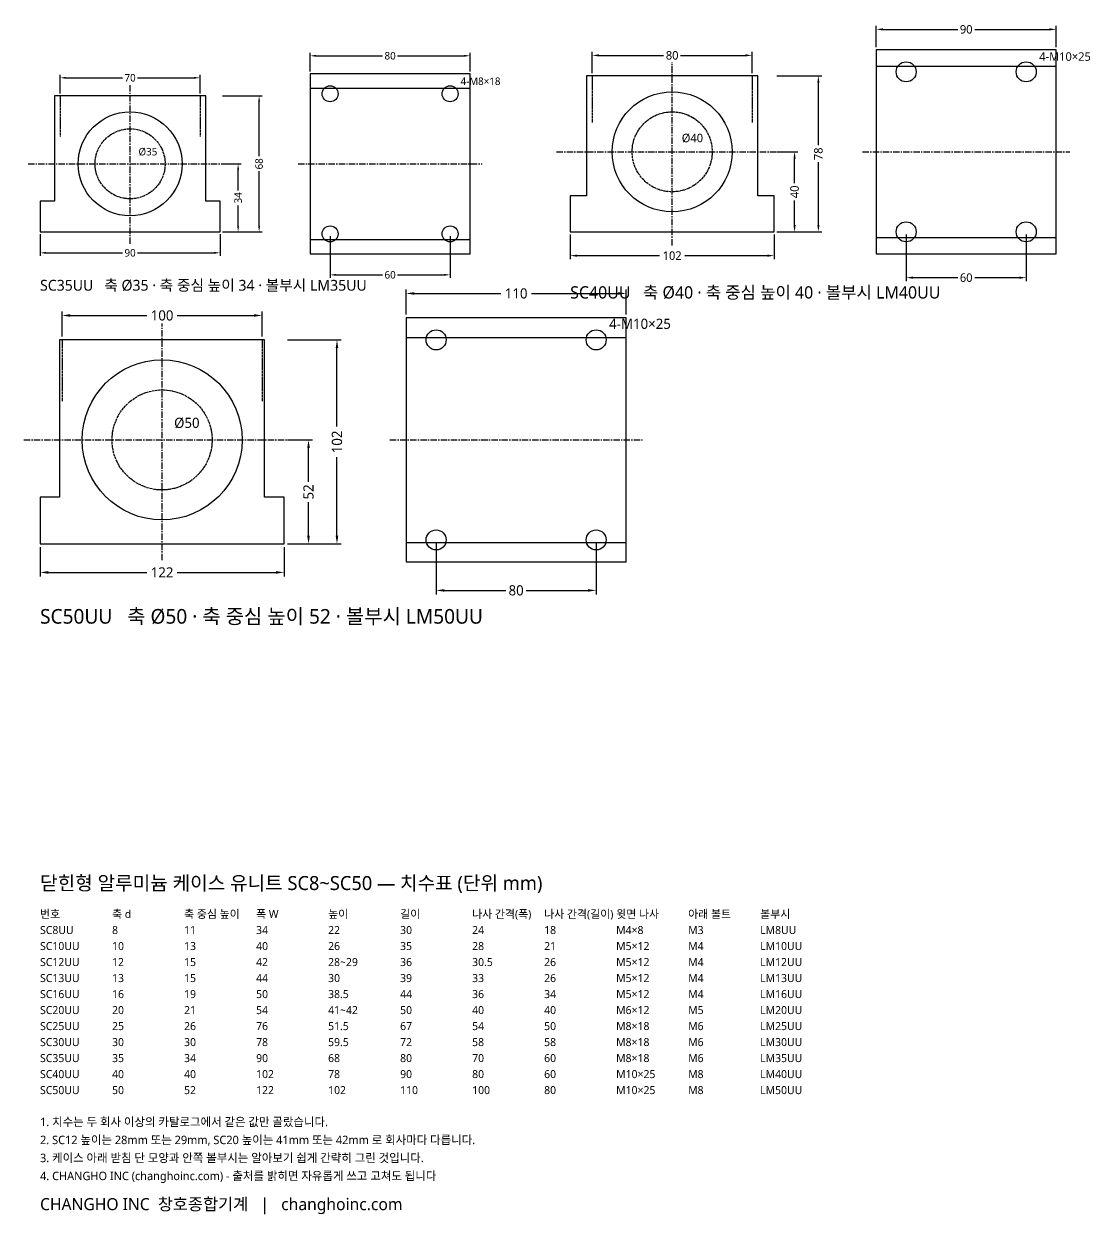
# Model space of a CAD drawing. Header units: millimetres. Extents: x -8 to 525, y -938 to 41.
# Drawn here: x -8 to 525, y -938 to -343 of the extents above; entities that cross this region are included whole.
import ezdxf

# ---------------------------------------------------------------- set-up
doc = ezdxf.new("R2010")
doc.units = ezdxf.units.MM
doc.linetypes.add('CENTER', pattern=[5.08, 3.175, -0.635, 0.635, -0.635])
doc.linetypes.add('DASHED', pattern=[1.524, 1.27, -0.254])
for name, color, linetype in [('문자', 7, 'CONTINUOUS'), ('숨은선', 3, 'DASHED'), ('외형선', 7, 'CONTINUOUS'), ('중심선', 1, 'CENTER'), ('치수', 4, 'CONTINUOUS')]:
    doc.layers.add(name, color=color, linetype=linetype)
doc.styles.add('CH_KOR', font='malgun.ttf')
doc.dimstyles.new('CH_DIM', dxfattribs={"dimtxt": 2.5, "dimasz": 2, "dimexe": 1, "dimexo": 0.8, "dimgap": 0.8, "dimtad": 1, "dimdec": 1, "dimdsep": 46, "dimtxsty": 'CH_KOR', "dimcen": 2.5, "dimclrd": 4, "dimclre": 4, "dimclrt": 4, "dimazin": 3, "dimtfac": 1, "dimtmove": 0, "dimatfit": 3})

# ---------------------------------------------------------------- blocks, each defined once
blk = doc.blocks.new('_CLOSEDFILLED')
at = {"color": 0, "linetype": 'BYBLOCK'}
blk.add_solid([(-1, 0.16), (0, 0), (-1, -0.16)], dxfattribs=at)
blk = doc.blocks.new('*D49')
at = {"color": 4}
for p, q in [((-45, -1.2), (-45, -12)), ((45, -1.2), (45, -12)), ((-42, -10.5), (-3.75, -10.5)), ((3.75, -10.5), (42, -10.5))]:
    blk.add_line(p, q, dxfattribs=at)
at = {"layer": 'Defpoints'}
for p in [(-45, 0), (45, 0), (-45, -10.5)]:
    blk.add_point(p, dxfattribs=at)
at = {"layer": '치수', "color": 4, "xscale": 3, "yscale": 3, "rotation": 180}
blk.add_blockref('_CLOSEDFILLED', (-45, -10.5), dxfattribs=at)
at = {"layer": '치수', "color": 4, "xscale": 3, "yscale": 3}
blk.add_blockref('_CLOSEDFILLED', (45, -10.5), dxfattribs=at)
at = {"layer": '치수', "color": 4, "insert": (0, -10.5), "char_height": 3.75, "attachment_point": 5, "style": 'CH_KOR'}
blk.add_mtext('90', dxfattribs=at)
blk = doc.blocks.new('*D50')
at = {"color": 4}
for p, q in [((-35, 69.2), (-35, 78.5)), ((35, 69.2), (35, 78.5)), ((-32, 77), (-3.75, 77)), ((3.75, 77), (32, 77))]:
    blk.add_line(p, q, dxfattribs=at)
at = {"layer": 'Defpoints'}
for p in [(-35, 77), (-35, 68), (35, 68)]:
    blk.add_point(p, dxfattribs=at)
at = {"layer": '치수', "color": 4, "xscale": 3, "yscale": 3, "rotation": 180}
blk.add_blockref('_CLOSEDFILLED', (-35, 77), dxfattribs=at)
at = {"layer": '치수', "color": 4, "xscale": 3, "yscale": 3}
blk.add_blockref('_CLOSEDFILLED', (35, 77), dxfattribs=at)
at = {"layer": '치수', "color": 4, "insert": (0, 77), "char_height": 3.75, "attachment_point": 5, "style": 'CH_KOR'}
blk.add_mtext('70', dxfattribs=at)
blk = doc.blocks.new('*D51')
at = {"color": 4}
for p, q in [((46.2, 68), (66, 68)), ((64.5, 37.75), (64.5, 65)), ((64.5, 3), (64.5, 30.25)), ((46.2, 0), (66, 0))]:
    blk.add_line(p, q, dxfattribs=at)
at = {"layer": 'Defpoints'}
for p in [(45, 68), (45, 0), (64.5, 0)]:
    blk.add_point(p, dxfattribs=at)
at = {"layer": '치수', "color": 4, "xscale": 3, "yscale": 3}
for p, rotation in [((64.5, 68), 90), ((64.5, 0), 270)]:
    blk.add_blockref('_CLOSEDFILLED', p, dxfattribs=dict(at, rotation=rotation))
at = {"layer": '치수', "color": 4, "insert": (64.5, 34), "char_height": 3.75, "attachment_point": 5, "rotation": 90, "style": 'CH_KOR'}
blk.add_mtext('68', dxfattribs=at)
blk = doc.blocks.new('*D52')
at = {"color": 4}
for p, q in [((46.2, 34), (55.5, 34)), ((54, 20.75), (54, 31)), ((54, 3), (54, 13.25)), ((46.2, 0), (55.5, 0))]:
    blk.add_line(p, q, dxfattribs=at)
at = {"layer": 'Defpoints'}
for p in [(45, 34), (45, 0), (54, 0)]:
    blk.add_point(p, dxfattribs=at)
at = {"layer": '치수', "color": 4, "xscale": 3, "yscale": 3}
for p, rotation in [((54, 34), 90), ((54, 0), 270)]:
    blk.add_blockref('_CLOSEDFILLED', p, dxfattribs=dict(at, rotation=rotation))
at = {"layer": '치수', "color": 4, "insert": (54, 17), "char_height": 3.75, "attachment_point": 5, "rotation": 90, "style": 'CH_KOR'}
blk.add_mtext('34', dxfattribs=at)
blk = doc.blocks.new('*D53')
at = {"color": 4}
for p, q in [((90, 80.2), (90, 89.5)), ((170, 80.2), (170, 89.5)), ((93, 88), (126.25, 88)), ((133.75, 88), (167, 88))]:
    blk.add_line(p, q, dxfattribs=at)
at = {"layer": 'Defpoints'}
for p in [(90, 88), (90, 79), (170, 79)]:
    blk.add_point(p, dxfattribs=at)
at = {"layer": '치수', "color": 4, "xscale": 3, "yscale": 3, "rotation": 180}
blk.add_blockref('_CLOSEDFILLED', (90, 88), dxfattribs=at)
at = {"layer": '치수', "color": 4, "xscale": 3, "yscale": 3}
blk.add_blockref('_CLOSEDFILLED', (170, 88), dxfattribs=at)
at = {"layer": '치수', "color": 4, "insert": (130, 88), "char_height": 3.75, "attachment_point": 5, "style": 'CH_KOR'}
blk.add_mtext('80', dxfattribs=at)
blk = doc.blocks.new('*D54')
at = {"color": 4}
for p, q in [((100, -2.2), (100, -23)), ((160, -2.2), (160, -23)), ((103, -21.5), (126.25, -21.5)), ((133.75, -21.5), (157, -21.5))]:
    blk.add_line(p, q, dxfattribs=at)
at = {"layer": 'Defpoints'}
for p in [(100, -1), (160, -1), (100, -21.5)]:
    blk.add_point(p, dxfattribs=at)
at = {"layer": '치수', "color": 4, "xscale": 3, "yscale": 3, "rotation": 180}
blk.add_blockref('_CLOSEDFILLED', (100, -21.5), dxfattribs=at)
at = {"layer": '치수', "color": 4, "xscale": 3, "yscale": 3}
blk.add_blockref('_CLOSEDFILLED', (160, -21.5), dxfattribs=at)
at = {"layer": '치수', "color": 4, "insert": (130, -21.5), "char_height": 3.75, "attachment_point": 5, "style": 'CH_KOR'}
blk.add_mtext('60', dxfattribs=at)
blk = doc.blocks.new('*D55')
at = {"color": 4}
for p, q in [((-51, -1.36), (-51, -13.6)), ((51, -1.36), (51, -13.6)), ((-47.6, -11.9), (-6.375, -11.9)), ((6.375, -11.9), (47.6, -11.9))]:
    blk.add_line(p, q, dxfattribs=at)
at = {"layer": 'Defpoints'}
for p in [(-51, 0), (51, 0), (-51, -11.9)]:
    blk.add_point(p, dxfattribs=at)
at = {"layer": '치수', "color": 4, "xscale": 3.4, "yscale": 3.4, "rotation": 180}
blk.add_blockref('_CLOSEDFILLED', (-51, -11.9), dxfattribs=at)
at = {"layer": '치수', "color": 4, "xscale": 3.4, "yscale": 3.4}
blk.add_blockref('_CLOSEDFILLED', (51, -11.9), dxfattribs=at)
at = {"layer": '치수', "color": 4, "insert": (0, -11.9), "char_height": 4.25, "attachment_point": 5, "style": 'CH_KOR'}
blk.add_mtext('102', dxfattribs=at)
blk = doc.blocks.new('*D56')
at = {"color": 4}
for p, q in [((-40, 79.36), (-40, 89.9)), ((40, 79.36), (40, 89.9)), ((-36.6, 88.2), (-4.25, 88.2)), ((4.25, 88.2), (36.6, 88.2))]:
    blk.add_line(p, q, dxfattribs=at)
at = {"layer": 'Defpoints'}
for p in [(-40, 88.2), (-40, 78), (40, 78)]:
    blk.add_point(p, dxfattribs=at)
at = {"layer": '치수', "color": 4, "xscale": 3.4, "yscale": 3.4, "rotation": 180}
blk.add_blockref('_CLOSEDFILLED', (-40, 88.2), dxfattribs=at)
at = {"layer": '치수', "color": 4, "xscale": 3.4, "yscale": 3.4}
blk.add_blockref('_CLOSEDFILLED', (40, 88.2), dxfattribs=at)
at = {"layer": '치수', "color": 4, "insert": (0, 88.2), "char_height": 4.25, "attachment_point": 5, "style": 'CH_KOR'}
blk.add_mtext('80', dxfattribs=at)
blk = doc.blocks.new('*D57')
at = {"color": 4}
for p, q in [((52.36, 78), (74.8, 78)), ((73.1, 43.25), (73.1, 74.6)), ((73.1, 3.4), (73.1, 34.75)), ((52.36, 0), (74.8, 0))]:
    blk.add_line(p, q, dxfattribs=at)
at = {"layer": 'Defpoints'}
for p in [(51, 78), (51, 0), (73.1, 0)]:
    blk.add_point(p, dxfattribs=at)
at = {"layer": '치수', "color": 4, "xscale": 3.4, "yscale": 3.4}
for p, rotation in [((73.1, 78), 90), ((73.1, 0), 270)]:
    blk.add_blockref('_CLOSEDFILLED', p, dxfattribs=dict(at, rotation=rotation))
at = {"layer": '치수', "color": 4, "insert": (73.1, 39), "char_height": 4.25, "attachment_point": 5, "rotation": 90, "style": 'CH_KOR'}
blk.add_mtext('78', dxfattribs=at)
blk = doc.blocks.new('*D58')
at = {"color": 4}
for p, q in [((52.36, 40), (62.9, 40)), ((61.2, 24.25), (61.2, 36.6)), ((61.2, 3.4), (61.2, 15.75)), ((52.36, 0), (62.9, 0))]:
    blk.add_line(p, q, dxfattribs=at)
at = {"layer": 'Defpoints'}
for p in [(51, 40), (51, 0), (61.2, 0)]:
    blk.add_point(p, dxfattribs=at)
at = {"layer": '치수', "color": 4, "xscale": 3.4, "yscale": 3.4}
for p, rotation in [((61.2, 40), 90), ((61.2, 0), 270)]:
    blk.add_blockref('_CLOSEDFILLED', p, dxfattribs=dict(at, rotation=rotation))
at = {"layer": '치수', "color": 4, "insert": (61.2, 20), "char_height": 4.25, "attachment_point": 5, "rotation": 90, "style": 'CH_KOR'}
blk.add_mtext('40', dxfattribs=at)
blk = doc.blocks.new('*D59')
at = {"color": 4}
for p, q in [((102, 92.36), (102, 102.9)), ((105.4, 101.2), (142.75, 101.2)), ((151.25, 101.2), (188.6, 101.2)), ((192, 92.36), (192, 102.9))]:
    blk.add_line(p, q, dxfattribs=at)
at = {"layer": 'Defpoints'}
for p in [(102, 101.2), (102, 91), (192, 91)]:
    blk.add_point(p, dxfattribs=at)
at = {"layer": '치수', "color": 4, "xscale": 3.4, "yscale": 3.4, "rotation": 180}
blk.add_blockref('_CLOSEDFILLED', (102, 101.2), dxfattribs=at)
at = {"layer": '치수', "color": 4, "xscale": 3.4, "yscale": 3.4}
blk.add_blockref('_CLOSEDFILLED', (192, 101.2), dxfattribs=at)
at = {"layer": '치수', "color": 4, "insert": (147, 101.2), "char_height": 4.25, "attachment_point": 5, "style": 'CH_KOR'}
blk.add_mtext('90', dxfattribs=at)
blk = doc.blocks.new('*D60')
at = {"color": 4}
for p, q in [((117, -1.36), (117, -24.6)), ((177, -1.36), (177, -24.6)), ((120.4, -22.9), (142.75, -22.9)), ((151.25, -22.9), (173.6, -22.9))]:
    blk.add_line(p, q, dxfattribs=at)
at = {"layer": 'Defpoints'}
for p in [(117, 0), (177, 0), (117, -22.9)]:
    blk.add_point(p, dxfattribs=at)
at = {"layer": '치수', "color": 4, "xscale": 3.4, "yscale": 3.4, "rotation": 180}
blk.add_blockref('_CLOSEDFILLED', (117, -22.9), dxfattribs=at)
at = {"layer": '치수', "color": 4, "xscale": 3.4, "yscale": 3.4}
blk.add_blockref('_CLOSEDFILLED', (177, -22.9), dxfattribs=at)
at = {"layer": '치수', "color": 4, "insert": (147, -22.9), "char_height": 4.25, "attachment_point": 5, "style": 'CH_KOR'}
blk.add_mtext('60', dxfattribs=at)
blk = doc.blocks.new('*D61')
at = {"color": 4}
for p, q in [((-61, -1.63), (-61, -16.27)), ((61, -1.63), (61, -16.27)), ((-56.93, -14.23), (-7.62, -14.23)), ((7.62, -14.23), (56.93, -14.23))]:
    blk.add_line(p, q, dxfattribs=at)
at = {"layer": 'Defpoints'}
for p in [(-61, 0), (61, 0), (-61, -14.23)]:
    blk.add_point(p, dxfattribs=at)
at = {"layer": '치수', "color": 4, "xscale": 4.066666666666666, "yscale": 4.066666666666666, "rotation": 180}
blk.add_blockref('_CLOSEDFILLED', (-61, -14.23), dxfattribs=at)
at = {"layer": '치수', "color": 4, "xscale": 4.066666666666666, "yscale": 4.066666666666666}
blk.add_blockref('_CLOSEDFILLED', (61, -14.23), dxfattribs=at)
at = {"layer": '치수', "color": 4, "insert": (0, -14.23), "char_height": 5.083, "attachment_point": 5, "style": 'CH_KOR'}
blk.add_mtext('122', dxfattribs=at)
blk = doc.blocks.new('*D62')
at = {"color": 4}
for p, q in [((-50, 103.63), (-50, 116.23)), ((-45.93, 114.2), (-7.63, 114.2)), ((7.62, 114.2), (45.93, 114.2)), ((50, 103.63), (50, 116.23))]:
    blk.add_line(p, q, dxfattribs=at)
at = {"layer": 'Defpoints'}
for p in [(-50, 114.2), (-50, 102), (50, 102)]:
    blk.add_point(p, dxfattribs=at)
at = {"layer": '치수', "color": 4, "xscale": 4.066666666666666, "yscale": 4.066666666666666, "rotation": 180}
blk.add_blockref('_CLOSEDFILLED', (-50, 114.2), dxfattribs=at)
at = {"layer": '치수', "color": 4, "xscale": 4.066666666666666, "yscale": 4.066666666666666}
blk.add_blockref('_CLOSEDFILLED', (50, 114.2), dxfattribs=at)
at = {"layer": '치수', "color": 4, "insert": (0, 114.2), "char_height": 5.083, "attachment_point": 5, "style": 'CH_KOR'}
blk.add_mtext('100', dxfattribs=at)
blk = doc.blocks.new('*D63')
at = {"color": 4}
for p, q in [((62.63, 102), (89.47, 102)), ((87.43, 58.63), (87.43, 97.93)), ((87.43, 4.07), (87.43, 43.38)), ((62.63, 0), (89.47, 0))]:
    blk.add_line(p, q, dxfattribs=at)
at = {"layer": 'Defpoints'}
for p in [(61, 102), (61, 0), (87.43, 0)]:
    blk.add_point(p, dxfattribs=at)
at = {"layer": '치수', "color": 4, "xscale": 4.066666666666666, "yscale": 4.066666666666666}
for p, rotation in [((87.43, 102), 90), ((87.43, 0), 270)]:
    blk.add_blockref('_CLOSEDFILLED', p, dxfattribs=dict(at, rotation=rotation))
at = {"layer": '치수', "color": 4, "insert": (87.43, 51), "char_height": 5.083, "attachment_point": 5, "rotation": 90, "style": 'CH_KOR'}
blk.add_mtext('102', dxfattribs=at)
blk = doc.blocks.new('*D64')
at = {"color": 4}
for p, q in [((62.63, 52), (75.23, 52)), ((73.2, 31.08), (73.2, 47.93)), ((73.2, 4.07), (73.2, 20.92)), ((62.63, 0), (75.23, 0))]:
    blk.add_line(p, q, dxfattribs=at)
at = {"layer": 'Defpoints'}
for p in [(61, 52), (61, 0), (73.2, 0)]:
    blk.add_point(p, dxfattribs=at)
at = {"layer": '치수', "color": 4, "xscale": 4.066666666666666, "yscale": 4.066666666666666}
for p, rotation in [((73.2, 52), 90), ((73.2, 0), 270)]:
    blk.add_blockref('_CLOSEDFILLED', p, dxfattribs=dict(at, rotation=rotation))
at = {"layer": '치수', "color": 4, "insert": (73.2, 26), "char_height": 5.083, "attachment_point": 5, "rotation": 90, "style": 'CH_KOR'}
blk.add_mtext('52', dxfattribs=at)
blk = doc.blocks.new('*D65')
at = {"color": 4}
for p, q in [((122, 114.63), (122, 127.23)), ((126.07, 125.2), (169.38, 125.2)), ((184.62, 125.2), (227.93, 125.2)), ((232, 114.63), (232, 127.23))]:
    blk.add_line(p, q, dxfattribs=at)
at = {"layer": 'Defpoints'}
for p in [(122, 125.2), (122, 113), (232, 113)]:
    blk.add_point(p, dxfattribs=at)
at = {"layer": '치수', "color": 4, "xscale": 4.066666666666666, "yscale": 4.066666666666666, "rotation": 180}
blk.add_blockref('_CLOSEDFILLED', (122, 125.2), dxfattribs=at)
at = {"layer": '치수', "color": 4, "xscale": 4.066666666666666, "yscale": 4.066666666666666}
blk.add_blockref('_CLOSEDFILLED', (232, 125.2), dxfattribs=at)
at = {"layer": '치수', "color": 4, "insert": (177, 125.2), "char_height": 5.083, "attachment_point": 5, "style": 'CH_KOR'}
blk.add_mtext('110', dxfattribs=at)
blk = doc.blocks.new('*D66')
at = {"color": 4}
for p, q in [((137, 0.37), (137, -25.27)), ((217, 0.37), (217, -25.27)), ((141.07, -23.23), (171.92, -23.23)), ((182.08, -23.23), (212.93, -23.23))]:
    blk.add_line(p, q, dxfattribs=at)
at = {"layer": 'Defpoints'}
for p in [(137, 2), (217, 2), (137, -23.23)]:
    blk.add_point(p, dxfattribs=at)
at = {"layer": '치수', "color": 4, "xscale": 4.066666666666666, "yscale": 4.066666666666666, "rotation": 180}
blk.add_blockref('_CLOSEDFILLED', (137, -23.23), dxfattribs=at)
at = {"layer": '치수', "color": 4, "xscale": 4.066666666666666, "yscale": 4.066666666666666}
blk.add_blockref('_CLOSEDFILLED', (217, -23.23), dxfattribs=at)
at = {"layer": '치수', "color": 4, "insert": (177, -23.23), "char_height": 5.083, "attachment_point": 5, "style": 'CH_KOR'}
blk.add_mtext('80', dxfattribs=at)
blk = doc.blocks.new('LIN_SC35')
at = {"layer": '숨은선'}
for p, q in [((-35, 68), (-35, 47.6)), ((35, 68), (35, 47.6))]:
    blk.add_line(p, q, dxfattribs=at)
blk.add_circle((0, 34), 17.5, dxfattribs=at)
at = {"layer": '외형선'}
for p, q in [((90, 71.8), (170, 71.8)), ((90, -3.8), (170, -3.8))]:
    blk.add_line(p, q, dxfattribs=at)
for points in [[(90, -11), (170, -11), (170, 79), (90, 79)], [(-45, 0), (45, 0), (45, 15.3), (37.8, 15.3), (37.8, 68), (-37.8, 68), (-37.8, 15.3), (-45, 15.3)]]:
    blk.add_lwpolyline(points, close=True, dxfattribs=at)
for centre, radius in [((100, 69), 4), ((160, 69), 4), ((0, 34), 26), ((100, -1), 4), ((160, -1), 4)]:
    blk.add_circle(centre, radius, dxfattribs=at)
at = {"layer": '중심선'}
for p, q in [((0, -6), (0, 74)), ((-51, 34), (51, 34)), ((84, 34), (176, 34))]:
    blk.add_line(p, q, dxfattribs=at)
at = {"layer": '문자', "style": 'CH_KOR'}
for s, height, p in [('4-M8×18', 3.75, (165.2, 73.4)), ('Ø35', 3.75, (4.2, 38.2)), ('SC35UU   축 Ø35 · 축 중심 높이 34 · 볼부시 LM35UU', 5.4, (-45, -29.4))]:
    blk.add_text(s, height=height, dxfattribs=at).set_placement(p)
at = {"layer": '치수'}
for base, p1, p2, picture, middle in [((90, 88), (90, 79), (170, 79), '*D53', (130, 88)), ((-35, 77), (-35, 68), (35, 68), '*D50', (0, 77)), ((-45, -10.5), (-45, 0), (45, 0), '*D49', (0, -10.5)), ((100, -21.5), (100, -1), (160, -1), '*D54', (130, -21.5))]:
    dim = blk.add_linear_dim(base=base, p1=p1, p2=p2, dimstyle='CH_DIM', override={"dimscale": 1.5}, dxfattribs=at)
    dim.commit()
    dim.dimension.update_dxf_attribs({"geometry": picture, "text_midpoint": middle})
dim = blk.add_linear_dim(base=(64.5, 0), p1=(45, 0), p2=(45, 68), angle=90, text='68', dimstyle='CH_DIM', override={"dimscale": 1.5}, dxfattribs=at)
dim.commit()
dim.dimension.update_dxf_attribs({"geometry": '*D51', "text_midpoint": (64.5, 34)})
dim = blk.add_linear_dim(base=(54, 0), p1=(45, 0), p2=(45, 34), angle=90, dimstyle='CH_DIM', override={"dimscale": 1.5}, dxfattribs=at)
dim.commit()
dim.dimension.update_dxf_attribs({"geometry": '*D52', "text_midpoint": (54, 17)})
blk = doc.blocks.new('LIN_SC40')
at = {"layer": '숨은선'}
for p, q in [((-40, 78), (-40, 54.6)), ((40, 78), (40, 54.6))]:
    blk.add_line(p, q, dxfattribs=at)
blk.add_circle((0, 40), 20, dxfattribs=at)
at = {"layer": '외형선'}
for p, q in [((102, 82.84), (192, 82.84)), ((102, -2.84), (192, -2.84))]:
    blk.add_line(p, q, dxfattribs=at)
for points in [[(102, -11), (192, -11), (192, 91), (102, 91)], [(-51, 0), (51, 0), (51, 18), (42.84, 18), (42.84, 78), (-42.84, 78), (-42.84, 18), (-51, 18)]]:
    blk.add_lwpolyline(points, close=True, dxfattribs=at)
for centre, radius in [((117, 80), 5), ((177, 80), 5), ((0, 40), 30), ((117, 0), 5), ((177, 0), 5)]:
    blk.add_circle(centre, radius, dxfattribs=at)
at = {"layer": '중심선'}
for p, q in [((0, -6.8), (0, 84.8)), ((-57.8, 40), (57.8, 40)), ((95.2, 40), (198.8, 40))]:
    blk.add_line(p, q, dxfattribs=at)
at = {"layer": '문자', "style": 'CH_KOR'}
for s, height, p in [('4-M10×25', 4.25, (183.5, 85.5)), ('Ø40', 4.25, (4.8, 44.8)), ('SC40UU   축 Ø40 · 축 중심 높이 40 · 볼부시 LM40UU', 6.12, (-51, -33.32))]:
    blk.add_text(s, height=height, dxfattribs=at).set_placement(p)
at = {"layer": '치수'}
for base, p1, p2, picture, middle in [((102, 101.2), (102, 91), (192, 91), '*D59', (147, 101.2)), ((-40, 88.2), (-40, 78), (40, 78), '*D56', (0, 88.2)), ((-51, -11.9), (-51, 0), (51, 0), '*D55', (0, -11.9)), ((117, -22.9), (117, 0), (177, 0), '*D60', (147, -22.9))]:
    dim = blk.add_linear_dim(base=base, p1=p1, p2=p2, dimstyle='CH_DIM', override={"dimscale": 1.7}, dxfattribs=at)
    dim.commit()
    dim.dimension.update_dxf_attribs({"geometry": picture, "text_midpoint": middle})
dim = blk.add_linear_dim(base=(73.1, 0), p1=(51, 0), p2=(51, 78), angle=90, text='78', dimstyle='CH_DIM', override={"dimscale": 1.7}, dxfattribs=at)
dim.commit()
dim.dimension.update_dxf_attribs({"geometry": '*D57', "text_midpoint": (73.1, 39)})
dim = blk.add_linear_dim(base=(61.2, 0), p1=(51, 0), p2=(51, 40), angle=90, dimstyle='CH_DIM', override={"dimscale": 1.7}, dxfattribs=at)
dim.commit()
dim.dimension.update_dxf_attribs({"geometry": '*D58', "text_midpoint": (61.2, 20)})
blk = doc.blocks.new('LIN_SC50')
at = {"layer": '숨은선'}
for p, q in [((-50, 102), (-50, 71.4)), ((50, 102), (50, 71.4))]:
    blk.add_line(p, q, dxfattribs=at)
blk.add_circle((0, 52), 25, dxfattribs=at)
at = {"layer": '외형선'}
for p, q in [((122, 103.24), (232, 103.24)), ((122, 0.76), (232, 0.76))]:
    blk.add_line(p, q, dxfattribs=at)
for points in [[(122, -9), (232, -9), (232, 113), (122, 113)], [(-61, 0), (61, 0), (61, 23.4), (51.24, 23.4), (51.24, 102), (-51.24, 102), (-51.24, 23.4), (-61, 23.4)]]:
    blk.add_lwpolyline(points, close=True, dxfattribs=at)
for centre, radius in [((137, 102), 5), ((217, 102), 5), ((0, 52), 40), ((137, 2), 5), ((217, 2), 5)]:
    blk.add_circle(centre, radius, dxfattribs=at)
at = {"layer": '중심선'}
for p, q in [((0, -8.13), (0, 110.13)), ((-69.13, 52), (69.13, 52)), ((113.87, 52), (240.13, 52))]:
    blk.add_line(p, q, dxfattribs=at)
at = {"layer": '문자', "style": 'CH_KOR'}
for s, height, p in [('4-M10×25', 5.083, (223.5, 107.5)), ('Ø50', 5.083, (6, 58)), ('SC50UU   축 Ø50 · 축 중심 높이 52 · 볼부시 LM50UU', 7.32, (-61, -39.85))]:
    blk.add_text(s, height=height, dxfattribs=at).set_placement(p)
at = {"layer": '치수'}
for base, p1, p2, picture, middle in [((122, 125.2), (122, 113), (232, 113), '*D65', (177, 125.2)), ((-50, 114.2), (-50, 102), (50, 102), '*D62', (0, 114.2)), ((-61, -14.23), (-61, 0), (61, 0), '*D61', (0, -14.23)), ((137, -23.23), (137, 2), (217, 2), '*D66', (177, -23.23))]:
    dim = blk.add_linear_dim(base=base, p1=p1, p2=p2, dimstyle='CH_DIM', override={"dimscale": 2.033333}, dxfattribs=at)
    dim.commit()
    dim.dimension.update_dxf_attribs({"geometry": picture, "text_midpoint": middle})
dim = blk.add_linear_dim(base=(87.43, 0), p1=(61, 0), p2=(61, 102), angle=90, text='102', dimstyle='CH_DIM', override={"dimscale": 2.033333}, dxfattribs=at)
dim.commit()
dim.dimension.update_dxf_attribs({"geometry": '*D63', "text_midpoint": (87.43, 51)})
dim = blk.add_linear_dim(base=(73.2, 0), p1=(61, 0), p2=(61, 52), angle=90, dimstyle='CH_DIM', override={"dimscale": 2.033333}, dxfattribs=at)
dim.commit()
dim.dimension.update_dxf_attribs({"geometry": '*D64', "text_midpoint": (73.2, 26)})

msp = doc.modelspace()

# ---------------------------------------------------------------- block references
for name, p in [('LIN_SC40', (316, -447)), ('LIN_SC35', (45, -447)), ('LIN_SC50', (61, -603))]:
    msp.add_blockref(name, p)

# ---------------------------------------------------------------- texts
at = {"layer": '문자', "style": 'CH_KOR'}
for s, height, p in [('닫힌형 알루미늄 케이스 유니트 SC8~SC50 — 치수표 (단위 mm)', 7, (0, -776)), ('번호', 4, (0, -790)), ('축 d', 4, (36, -790)), ('축 중심 높이', 4, (72, -790)), ('폭 W', 4, (108, -790)), ('높이', 4, (144, -790)), ('길이', 4, (180, -790)), ('나사 간격(폭)', 4, (216, -790)), ('나사 간격(길이)', 4, (252, -790)), ('윗면 나사', 4, (288, -790)), ('아래 볼트', 4, (324, -790)), ('볼부시', 4, (360, -790)), ('SC8UU', 4, (0, -798)), ('8', 4, (36, -798)), ('11', 4, (72, -798)), ('34', 4, (108, -798)), ('22', 4, (144, -798)), ('30', 4, (180, -798)), ('24', 4, (216, -798)), ('18', 4, (252, -798)), ('M4×8', 4, (288, -798)), ('M3', 4, (324, -798)), ('LM8UU', 4, (360, -798)), ('SC10UU', 4, (0, -806)), ('10', 4, (36, -806)), ('13', 4, (72, -806)), ('40', 4, (108, -806)), ('26', 4, (144, -806)), ('35', 4, (180, -806)), ('28', 4, (216, -806)), ('21', 4, (252, -806)), ('M5×12', 4, (288, -806)), ('M4', 4, (324, -806)), ('LM10UU', 4, (360, -806)), ('SC12UU', 4, (0, -814)), ('12', 4, (36, -814)), ('15', 4, (72, -814)), ('42', 4, (108, -814)), ('28~29', 4, (144, -814)), ('36', 4, (180, -814)), ('30.5', 4, (216, -814)), ('26', 4, (252, -814)), ('M5×12', 4, (288, -814)), ('M4', 4, (324, -814)), ('LM12UU', 4, (360, -814)), ('SC13UU', 4, (0, -822)), ('13', 4, (36, -822)), ('15', 4, (72, -822)), ('44', 4, (108, -822)), ('30', 4, (144, -822)), ('39', 4, (180, -822)), ('33', 4, (216, -822)), ('26', 4, (252, -822)), ('M5×12', 4, (288, -822)), ('M4', 4, (324, -822)), ('LM13UU', 4, (360, -822)), ('SC16UU', 4, (0, -830)), ('16', 4, (36, -830)), ('19', 4, (72, -830)), ('50', 4, (108, -830)), ('38.5', 4, (144, -830)), ('44', 4, (180, -830)), ('36', 4, (216, -830)), ('34', 4, (252, -830)), ('M5×12', 4, (288, -830)), ('M4', 4, (324, -830)), ('LM16UU', 4, (360, -830)), ('SC20UU', 4, (0, -838)), ('20', 4, (36, -838)), ('21', 4, (72, -838)), ('54', 4, (108, -838)), ('41~42', 4, (144, -838)), ('50', 4, (180, -838)), ('40', 4, (216, -838)), ('40', 4, (252, -838)), ('M6×12', 4, (288, -838)), ('M5', 4, (324, -838)), ('LM20UU', 4, (360, -838)), ('SC25UU', 4, (0, -846)), ('25', 4, (36, -846)), ('26', 4, (72, -846)), ('76', 4, (108, -846)), ('51.5', 4, (144, -846)), ('67', 4, (180, -846)), ('54', 4, (216, -846)), ('50', 4, (252, -846)), ('M8×18', 4, (288, -846)), ('M6', 4, (324, -846)), ('LM25UU', 4, (360, -846)), ('SC30UU', 4, (0, -854)), ('30', 4, (36, -854)), ('30', 4, (72, -854)), ('78', 4, (108, -854)), ('59.5', 4, (144, -854)), ('72', 4, (180, -854)), ('58', 4, (216, -854)), ('58', 4, (252, -854)), ('M8×18', 4, (288, -854)), ('M6', 4, (324, -854)), ('LM30UU', 4, (360, -854)), ('SC35UU', 4, (0, -862)), ('35', 4, (36, -862)), ('34', 4, (72, -862)), ('90', 4, (108, -862)), ('68', 4, (144, -862)), ('80', 4, (180, -862)), ('70', 4, (216, -862)), ('60', 4, (252, -862)), ('M8×18', 4, (288, -862)), ('M6', 4, (324, -862)), ('LM35UU', 4, (360, -862)), ('SC40UU', 4, (0, -870)), ('40', 4, (36, -870)), ('40', 4, (72, -870)), ('102', 4, (108, -870)), ('78', 4, (144, -870)), ('90', 4, (180, -870)), ('80', 4, (216, -870)), ('60', 4, (252, -870)), ('M10×25', 4, (288, -870)), ('M8', 4, (324, -870)), ('LM40UU', 4, (360, -870)), ('SC50UU', 4, (0, -878)), ('50', 4, (36, -878)), ('52', 4, (72, -878)), ('122', 4, (108, -878)), ('102', 4, (144, -878)), ('110', 4, (180, -878)), ('100', 4, (216, -878)), ('80', 4, (252, -878)), ('M10×25', 4, (288, -878)), ('M8', 4, (324, -878)), ('LM50UU', 4, (360, -878)), ('1. 치수는 두 회사 이상의 카탈로그에서 같은 값만 골랐습니다.', 4.2, (0, -894)), ('2. SC12 높이는 28mm 또는 29mm, SC20 높이는 41mm 또는 42mm 로 회사마다 다릅니다.', 4.2, (0, -903)), ('3. 케이스 아래 받침 단 모양과 안쪽 볼부시는 알아보기 쉽게 간략히 그린 것입니다.', 4.2, (0, -912)), ('4. CHANGHO INC (changhoinc.com) - 출처를 밝히면 자유롭게 쓰고 고쳐도 됩니다', 4.2, (0, -921)), ('CHANGHO INC  창호종합기계   |   changhoinc.com', 6, (0, -936))]:
    msp.add_text(s, height=height, dxfattribs=at).set_placement(p)

doc.saveas('drawing.dxf')
